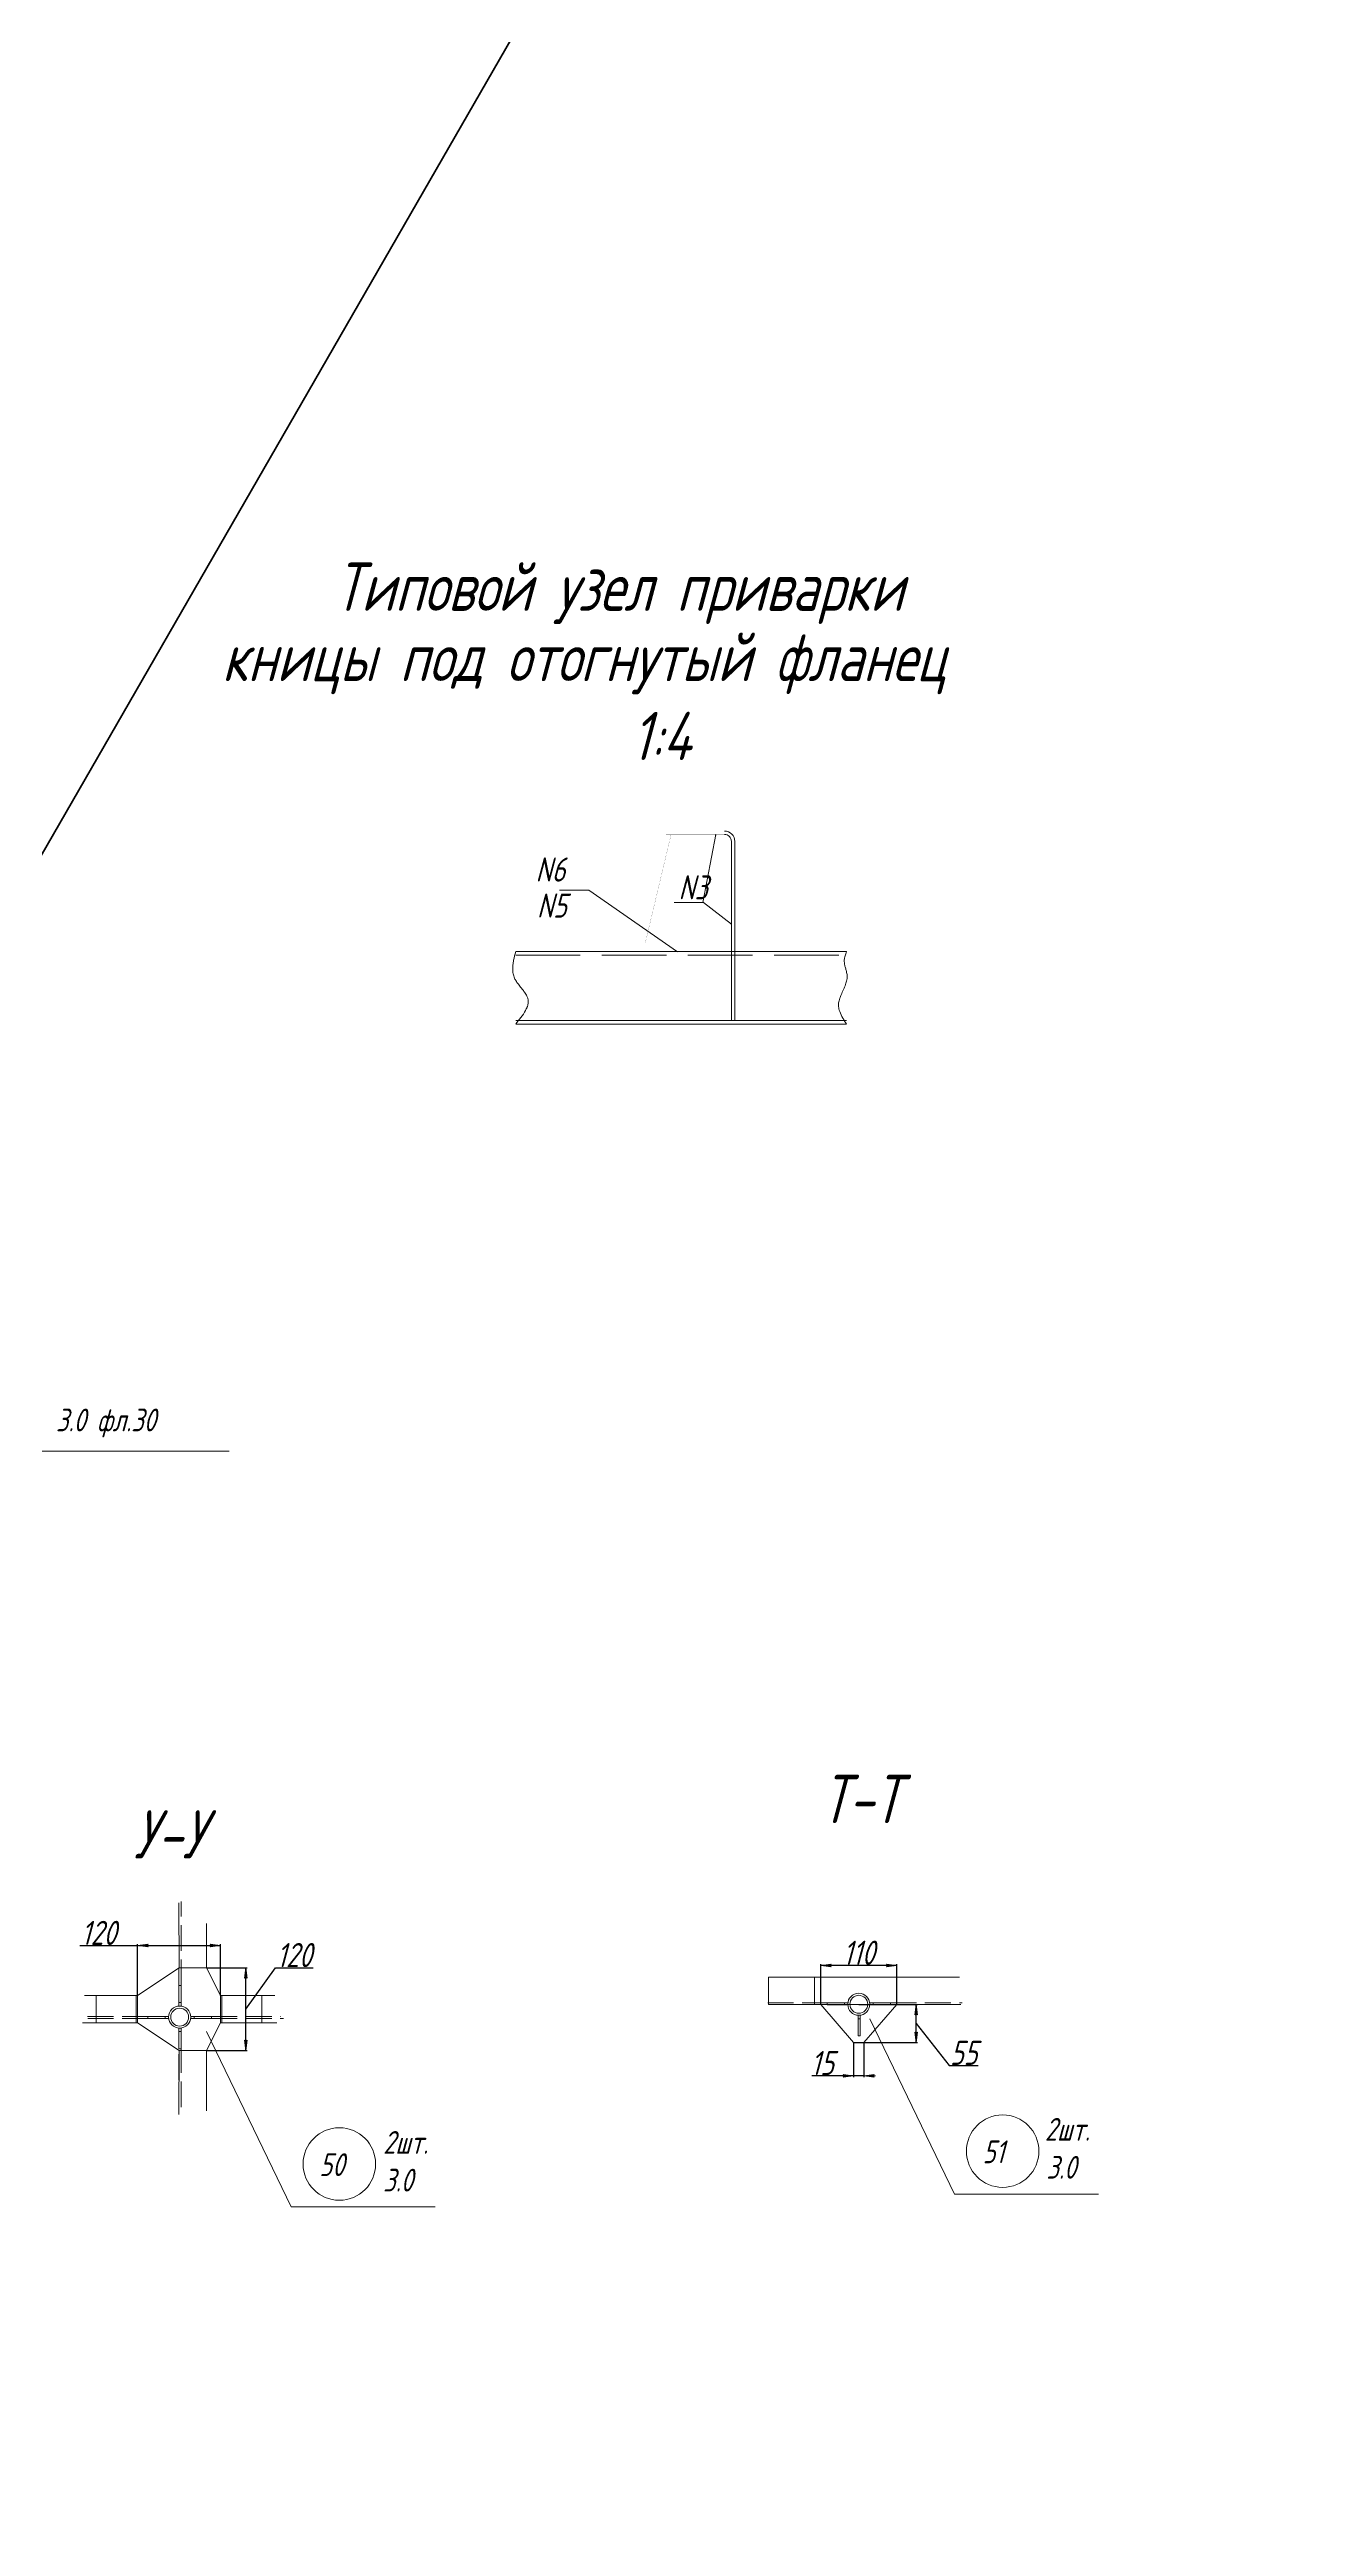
# Model space of a CAD drawing. Header units: millimetres. Extents: x 77380 to 135900, y -26587 to 17301.
# Drawn here: x 122766 to 124609, y -1866 to 1728 of the extents above; entities that cross this region are included whole.
import ezdxf

# ---------------------------------------------------------------- set-up
doc = ezdxf.new("R2010")
doc.units = ezdxf.units.MM
for name, pattern in [('K5LT32768', [0]), ('K5LT32770', [0]), ('K5LT32772', [0]), ('K5LT32778', [50, 37.5, -12.5]), ('K5LT32780', [0]), ('K5LT32784', [850.2, 600, -125, 0.2, -125]), ('K5LT32795', [125, 93.75, -31.25]), ('K5LT32835', [0]), ('K5LT_THIN', [0])]:
    doc.linetypes.add(name, pattern=pattern)
doc.layers.add('4001', color=7, linetype='Continuous')
doc.styles.add('KDIMTEXTSTYLE', font='GOST_AU.SHX', dxfattribs={"width": 0.96, "oblique": 15, "height": 5})
doc.styles.add('KTEXTSTYLE', font='GOST_AU.SHX', dxfattribs={"width": 0.96, "height": 5})
doc.dimstyles.new('KDIMSTYLE (1.00)', dxfattribs={"dimtxt": 5, "dimasz": 1, "dimexe": 2, "dimexo": 0, "dimgap": 1, "dimtad": 1, "dimtxsty": 'KDIMTEXTSTYLE', "dimsah": 1, "dimcen": 0, "dimdle": 1, "dimadec": 0, "dimazin": 0, "dimtfac": 0.667, "dimtmove": 0, "dimatfit": 3, "dimfxl": 1, "dimtvp": 1, "dimtolj": 1, "dimtzin": 0, "dimarcsym": 0})

# ---------------------------------------------------------------- blocks, each defined once
blk = doc.blocks.new('KDIMARROW_01')
blk.add_hatch(color=0).paths.add_polyline_path([(0, 0), (-15, 2), (-13.5, 0), (-15, -2)])
at = {"color": 0, "linetype": 'K5LT_THIN', "lineweight": 18}
for p, q in [((-13.5, 0), (-15, 2)), ((-15, 2), (0, 0)), ((0, 0), (-15, -2)), ((-15, -2), (-13.5, 0))]:
    blk.add_line(p, q, dxfattribs=at)
at = {"layer": '4001', "color": 0, "linetype": 'K5LT_THIN', "lineweight": 18}
blk.add_line((0, 0), (-1, 0), dxfattribs=at)
blk = doc.blocks.new('D39')
at = {"color": 0, "lineweight": -2}
for p, q in [((123940.3, -1108.5), (124025.6, -1108.5)), ((124023.6, -1162.5), (124023.6, -1109.5)), ((124023.6, -1136), (124071.4, -1197)), ((123932.8, -1163.5), (124025.6, -1163.5)), ((124071.4, -1197), (124113.5, -1197))]:
    blk.add_line(p, q, dxfattribs=at)
at = {"layer": 'Defpoints', "color": 0, "lineweight": 100}
for p in [(123940.3, -1108.5), (124023.6, -1108.5), (123932.8, -1163.5)]:
    blk.add_point(p, dxfattribs=at)
at = {"color": 0, "lineweight": -2}
for p, rotation in [((124023.6, -1108.5), 90), ((124023.6, -1163.5), 270)]:
    blk.add_blockref('KDIMARROW_01', p, dxfattribs=dict(at, rotation=rotation))
at = {"color": 7, "insert": (124092.5, -1178.5), "char_height": 5, "attachment_point": 5, "style": 'KDIMTEXTSTYLE'}
blk.add_mtext('\\A1;\\H35.0;\\W0.965;\\Q15;\\Q15;\\H35.0;\\W0.965;\\Q15;55\\H35.0;\\W0.965;\\Q15;\\Q15;', dxfattribs=at)
blk = doc.blocks.new('D40')
at = {"color": 0, "lineweight": -2}
for p, q in [((123885.3, -1108.5), (123885.3, -1049.7)), ((123994.3, -1051.7), (123886.3, -1051.7)), ((123995.3, -1108.5), (123995.3, -1049.7))]:
    blk.add_line(p, q, dxfattribs=at)
at = {"layer": 'Defpoints', "color": 0, "lineweight": 100}
for p in [(123885.3, -1051.7), (123885.3, -1108.5), (123995.3, -1108.5)]:
    blk.add_point(p, dxfattribs=at)
at = {"color": 0, "lineweight": -2, "rotation": 180}
blk.add_blockref('KDIMARROW_01', (123885.3, -1051.7), dxfattribs=at)
at = {"color": 0, "lineweight": -2}
blk.add_blockref('KDIMARROW_01', (123995.3, -1051.7), dxfattribs=at)
at = {"color": 7, "insert": (123940.3, -1033.2), "char_height": 5, "attachment_point": 5, "style": 'KDIMTEXTSTYLE'}
blk.add_mtext('\\A1;\\H35.0;\\W0.965;\\Q15;\\Q15;\\H35.0;\\W0.965;\\Q15;110\\H35.0;\\W0.965;\\Q15;\\Q15;', dxfattribs=at)
blk = doc.blocks.new('KDIMARROW_02')
blk.add_hatch(color=0).paths.add_polyline_path([(13.5, 0), (15, 2), (0, 0), (15, -2)])
at = {"color": 0, "linetype": 'K5LT_THIN', "lineweight": 18}
for p, q in [((15, 2), (0, 0)), ((0, 0), (15, -2)), ((0, 0), (17, 0)), ((13.5, 0), (15, 2)), ((15, -2), (13.5, 0))]:
    blk.add_line(p, q, dxfattribs=at)
at = {"layer": '4001', "color": 0, "linetype": 'K5LT_THIN', "lineweight": 18}
blk.add_line((0, 0), (-1, 0), dxfattribs=at)
blk = doc.blocks.new('D41')
at = {"color": 0, "lineweight": -2}
for p, q in [((123932.8, -1163.5), (123932.8, -1213.8)), ((123947.8, -1163.5), (123947.8, -1213.8)), ((123932.8, -1211.8), (123872.1, -1211.8)), ((123946.8, -1211.8), (123933.8, -1211.8))]:
    blk.add_line(p, q, dxfattribs=at)
at = {"layer": 'Defpoints', "color": 0, "lineweight": 100}
for p in [(123932.8, -1163.5), (123947.8, -1163.5), (123932.8, -1211.8)]:
    blk.add_point(p, dxfattribs=at)
at = {"color": 0, "lineweight": -2, "rotation": 180}
blk.add_blockref('KDIMARROW_02', (123932.8, -1211.8), dxfattribs=at)
at = {"color": 0, "lineweight": -2}
blk.add_blockref('KDIMARROW_02', (123947.8, -1211.8), dxfattribs=at)
at = {"color": 7, "insert": (123887.4, -1193.3), "char_height": 5, "attachment_point": 5, "style": 'KDIMTEXTSTYLE'}
blk.add_mtext('\\A1;\\H35.0;\\W0.965;\\Q15;\\Q15;\\H35.0;\\W0.965;\\Q15;15\\H35.0;\\W0.965;\\Q15;\\Q15;', dxfattribs=at)
blk = doc.blocks.new('D43')
at = {"color": 0, "lineweight": -2}
for p, q in [((122994.1, -1055.2), (123052.9, -1055.2)), ((123050.9, -1115.2), (123093.9, -1055.2)), ((123050.9, -1174.2), (123050.9, -1056.2)), ((123093.9, -1055.2), (123148.5, -1055.2)), ((122994.1, -1175.2), (123052.9, -1175.2))]:
    blk.add_line(p, q, dxfattribs=at)
at = {"layer": 'Defpoints', "color": 0, "lineweight": 100}
for p in [(122994.1, -1055.2), (123050.9, -1055.2), (122994.1, -1175.2)]:
    blk.add_point(p, dxfattribs=at)
at = {"color": 0, "lineweight": -2}
for p, rotation in [((123050.9, -1055.2), 90), ((123050.9, -1175.2), 270)]:
    blk.add_blockref('KDIMARROW_01', p, dxfattribs=dict(at, rotation=rotation))
at = {"color": 7, "insert": (123121.2, -1036.6), "char_height": 5, "attachment_point": 5, "style": 'KDIMTEXTSTYLE'}
blk.add_mtext('\\A1;\\H35.0;\\W0.965;\\Q15;\\Q15;\\H35.0;\\W0.965;\\Q15;120\\H35.0;\\W0.965;\\Q15;\\Q15;', dxfattribs=at)
blk = doc.blocks.new('U120')
at = {"color": 7, "linetype": 'K5LT_THIN', "lineweight": 18}
for p, q in [((123170.1, 15120.9), (123210.4, 15089.4)), ((123210.4, 15089.4), (123208.9, 15090.6))]:
    blk.add_line(p, q, dxfattribs=at)
at = {"color": 7, "linetype": 'K5LT32835', "lineweight": 18}
for p, q in [((123209.1, 15090.2), (123209.4, 15090.2)), ((123209.1, 15090.1), (123209.4, 15090.2)), ((123209.1, 15090.1), (123209.5, 15090.1)), ((123209.1, 15090.1), (123209.5, 15090.1)), ((123209.1, 15090), (123209.5, 15090.1)), ((123209.1, 15090.1), (123209.1, 15090.1)), ((123209.1, 15090.1), (123209.1, 15090.1)), ((123209.1, 15090), (123209.1, 15090.1)), ((123209.2, 15090.3), (123209.3, 15090.3)), ((123209.2, 15090.2), (123209.3, 15090.3)), ((123209.2, 15090), (123209.2, 15090.3)), ((123209.3, 15090), (123209.2, 15090.3)), ((123209.2, 15090.2), (123209.4, 15090.2)), ((123209.2, 15090), (123209.2, 15090.2)), ((123209.2, 15090), (123209.2, 15090.2)), ((123209.2, 15090), (123209.6, 15090.1)), ((123209.2, 15090), (123209.6, 15090)), ((123209.3, 15090.3), (123209.3, 15090.3)), ((123209.3, 15089.9), (123209.3, 15090.3)), ((123209.3, 15089.9), (123209.3, 15090.3)), ((123209.4, 15089.9), (123209.3, 15090.2)), ((123209.3, 15090), (123209.6, 15090)), ((123209.3, 15089.9), (123209.7, 15090)), ((123209.4, 15089.9), (123209.4, 15090.2)), ((123209.5, 15089.9), (123209.4, 15090.2)), ((123209.5, 15089.9), (123209.4, 15090.2)), ((123209.4, 15089.9), (123209.7, 15089.9)), ((123209.4, 15089.9), (123209.8, 15089.9)), ((123209.5, 15089.8), (123209.5, 15090.1)), ((123209.6, 15089.8), (123209.5, 15090.1)), ((123209.5, 15089.9), (123209.8, 15089.9)), ((123209.5, 15089.8), (123209.8, 15089.9)), ((123209.6, 15089.8), (123209.6, 15090.1)), ((123209.6, 15089.8), (123209.6, 15090)), ((123209.7, 15089.8), (123209.6, 15090)), ((123209.6, 15089.8), (123209.9, 15089.8)), ((123209.7, 15089.8), (123209.7, 15090)), ((123209.7, 15089.7), (123209.7, 15090)), ((123209.8, 15089.7), (123209.7, 15089.9)), ((123209.7, 15089.8), (123209.9, 15089.8)), ((123209.7, 15089.8), (123209.9, 15089.8)), ((123209.8, 15089.7), (123209.8, 15089.9)), ((123209.8, 15089.7), (123209.8, 15089.9)), ((123209.9, 15089.7), (123209.8, 15089.9)), ((123209.8, 15089.7), (123210, 15089.8)), ((123209.8, 15089.7), (123210, 15089.7)), ((123209.9, 15089.7), (123209.9, 15089.8)), ((123209.9, 15089.6), (123209.9, 15089.8)), ((123210, 15089.6), (123209.9, 15089.8)), ((123209.9, 15089.7), (123210, 15089.7)), ((123209.9, 15089.7), (123210.1, 15089.7)), ((123210, 15089.6), (123210, 15089.7)), ((123210, 15089.6), (123210, 15089.7)), ((123210, 15089.6), (123210.1, 15089.6)), ((123210, 15089.6), (123210.1, 15089.6)), ((123210.1, 15089.6), (123210.1, 15089.7)), ((123210.1, 15089.6), (123210.1, 15089.7)), ((123210.1, 15089.6), (123210.2, 15089.6)), ((123210.1, 15089.5), (123210.2, 15089.6)), ((123210.1, 15089.5), (123210.1, 15089.6)), ((123210.2, 15089.5), (123210.2, 15089.6)), ((123210.2, 15089.5), (123210.2, 15089.6)), ((123210.2, 15089.5), (123210.2, 15089.5)), ((123210.2, 15089.5), (123210.3, 15089.5)), ((123210.2, 15089.5), (123210.2, 15089.5)), ((123210.3, 15089.5), (123210.3, 15089.5)), ((123210.3, 15089.4), (123210.4, 15089.5)), ((123210.3, 15089.5), (123210.3, 15089.5)), ((123210.3, 15089.5), (123210.3, 15089.5)), ((123210.3, 15089.4), (123210.3, 15089.5)), ((123210.4, 15089.4), (123210.4, 15089.4)), ((123210.4, 15089.4), (123210.4, 15089.4)), ((123210.4, 15089.4), (123210.4, 15089.4)), ((123210.4, 15089.4), (123210.4, 15089.4))]:
    blk.add_line(p, q, dxfattribs=at)
at = {"color": 7, "linetype": 'K5LT32835', "const_width": 0.18}
blk.add_lwpolyline([(123209.3, 15090.3), (123210.4, 15089.4), (123209.1, 15090.1)], close=True, dxfattribs=at)
blk = doc.blocks.new('U121')
at = {"color": 7, "linetype": 'K5LT_THIN', "lineweight": 18}
for p, q in [((123169.1, 15120.9), (123187.8, 15219.5)), ((123187.8, 15219.5), (123187.4, 15217.5))]:
    blk.add_line(p, q, dxfattribs=at)
at = {"color": 7, "linetype": 'K5LT32835', "lineweight": 18}
for p, q in [((123187.8, 15218.4), (123187.5, 15218.2)), ((123187.8, 15218.4), (123187.5, 15218.2)), ((123187.8, 15218.4), (123187.5, 15218.3)), ((123187.8, 15218), (123187.5, 15218.3)), ((123187.8, 15218.3), (123187.5, 15218.1)), ((123187.8, 15218.3), (123187.5, 15218.1)), ((123187.6, 15218), (123187.5, 15218.2)), ((123187.7, 15218), (123187.5, 15218.2)), ((123187.7, 15218), (123187.5, 15218.2)), ((123187.8, 15218.2), (123187.5, 15218)), ((123187.8, 15218.2), (123187.5, 15218)), ((123187.5, 15218), (123187.5, 15218.1)), ((123187.6, 15218), (123187.5, 15218.1)), ((123187.5, 15218), (123187.5, 15218)), ((123187.8, 15218.9), (123187.6, 15218.8)), ((123187.8, 15218.6), (123187.6, 15218.8)), ((123187.8, 15218.6), (123187.6, 15218.8)), ((123187.8, 15218.8), (123187.6, 15218.7)), ((123187.8, 15218.8), (123187.6, 15218.7)), ((123187.8, 15218.8), (123187.6, 15218.7)), ((123187.8, 15218.4), (123187.6, 15218.7)), ((123187.8, 15218.5), (123187.6, 15218.7)), ((123187.8, 15218.7), (123187.6, 15218.5)), ((123187.8, 15218.7), (123187.6, 15218.6)), ((123187.8, 15218.7), (123187.6, 15218.6)), ((123187.8, 15218.3), (123187.6, 15218.6)), ((123187.8, 15218.3), (123187.6, 15218.6)), ((123187.8, 15218.4), (123187.6, 15218.6)), ((123187.8, 15218.6), (123187.6, 15218.4)), ((123187.8, 15218.6), (123187.6, 15218.5)), ((123187.8, 15218.2), (123187.6, 15218.5)), ((123187.8, 15218.2), (123187.6, 15218.5)), ((123187.8, 15218.5), (123187.6, 15218.3)), ((123187.8, 15218.5), (123187.6, 15218.4)), ((123187.8, 15218.5), (123187.6, 15218.4)), ((123187.8, 15218), (123187.6, 15218.4)), ((123187.8, 15218.1), (123187.6, 15218.4)), ((123187.8, 15218), (123187.6, 15218.3)), ((123187.8, 15218.2), (123187.6, 15218)), ((123187.8, 15218.1), (123187.6, 15218)), ((123187.8, 15219.2), (123187.7, 15219.3)), ((123187.8, 15219.2), (123187.7, 15219.3)), ((123187.8, 15219.3), (123187.7, 15219.3)), ((123187.8, 15219.3), (123187.7, 15219.2)), ((123187.8, 15219.3), (123187.7, 15219.3)), ((123187.8, 15219.3), (123187.7, 15219.3)), ((123187.8, 15219.1), (123187.7, 15219.2)), ((123187.8, 15219.1), (123187.7, 15219.2)), ((123187.8, 15219.2), (123187.7, 15219.1)), ((123187.8, 15219.2), (123187.7, 15219.1)), ((123187.8, 15219.2), (123187.7, 15219.2)), ((123187.8, 15219), (123187.7, 15219.1)), ((123187.8, 15219), (123187.7, 15219.1)), ((123187.8, 15219.1), (123187.7, 15219)), ((123187.8, 15219.1), (123187.7, 15219.1)), ((123187.8, 15218.8), (123187.7, 15219)), ((123187.8, 15218.9), (123187.7, 15219)), ((123187.8, 15219), (123187.7, 15218.9)), ((123187.8, 15219), (123187.7, 15218.9)), ((123187.8, 15219), (123187.7, 15219)), ((123187.8, 15218.7), (123187.7, 15218.9)), ((123187.8, 15218.7), (123187.7, 15218.9)), ((123187.8, 15218.8), (123187.7, 15218.9)), ((123187.8, 15218.9), (123187.7, 15218.8)), ((123187.8, 15218.1), (123187.7, 15218)), ((123187.8, 15218), (123187.7, 15218)), ((123187.8, 15218), (123187.7, 15218)), ((123187.8, 15219.5), (123187.8, 15219.5)), ((123187.8, 15219.5), (123187.8, 15219.5)), ((123187.8, 15219.4), (123187.8, 15219.4)), ((123187.8, 15219.4), (123187.8, 15219.4)), ((123187.8, 15219.4), (123187.8, 15219.4)), ((123187.8, 15219.4), (123187.8, 15219.4)), ((123187.8, 15218), (123187.8, 15218))]:
    blk.add_line(p, q, dxfattribs=at)
at = {"color": 7, "linetype": 'K5LT32835', "const_width": 0.18}
blk.add_lwpolyline([(123187.5, 15218), (123187.8, 15219.5), (123187.8, 15218)], close=True, dxfattribs=at)
blk = doc.blocks.new('U211')
at = {"color": 7, "linetype": 'K5LT32780', "const_width": 0.18}
for points in [[(118535.3, 12764.4), (126945.3, 12764.4), (126945.3, 18704.4), (118535.3, 18704.4)], [(118735.3, 12814.4), (126895.3, 12814.4), (126895.3, 18654.4), (118735.3, 18654.4)]]:
    blk.add_lwpolyline(points, close=True, dxfattribs=at)
blk = doc.blocks.new('*D580')
at = {"color": 0, "lineweight": -2}
for p, q in [((122810.3, -1022.9), (122894.1, -1022.9)), ((122894.1, -1095.2), (122894.1, -1020.9)), ((122895.1, -1022.9), (123013.1, -1022.9)), ((123014.1, -1095.2), (123014.1, -1020.9))]:
    blk.add_line(p, q, dxfattribs=at)
at = {"layer": 'Defpoints', "color": 0, "lineweight": 100}
for p in [(123014.1, -1022.9), (122894.1, -1095.2), (123014.1, -1095.2)]:
    blk.add_point(p, dxfattribs=at)
at = {"color": 0, "lineweight": -2, "rotation": 180}
blk.add_blockref('KDIMARROW_01', (122894.1, -1022.9), dxfattribs=at)
at = {"color": 0, "lineweight": -2}
blk.add_blockref('KDIMARROW_01', (123014.1, -1022.9), dxfattribs=at)
at = {"color": 7, "insert": (122837.6, -1004.4), "char_height": 5, "attachment_point": 5, "style": 'KDIMTEXTSTYLE'}
blk.add_mtext('\\A1;\\H35.0;\\W0.965;\\Q15;\\Q15;\\H35.0;\\W0.965;\\Q15;120\\H35.0;\\W0.965;\\Q15;\\Q15;', dxfattribs=at)

msp = doc.modelspace()

# ---------------------------------------------------------------- linework, layer by layer
at = {"color": 3, "linetype": 'K5LT32768', "lineweight": 18, "true_color": 0x00ff00}
for p, q in [((123755.485, 319.302), (123755.485, 579.485)), ((123760.486, 319.302), (123760.486, 579.485)), ((123922.517, 319.302), (123442.537, 319.302)), ((123922.517, 319.302), (123442.537, 319.302)), ((123922.517, 314.303), (123442.537, 314.303))]:
    msp.add_line(p, q, dxfattribs=at)
at = {"color": 7, "linetype": 'K5LT32780', "lineweight": 18}
for p, q in [((123506.093, 508.664), (123548.752, 508.664)), ((123672.469, 490.845), (123715.128, 490.845))]:
    msp.add_line(p, q, dxfattribs=at)
at = {"color": 7, "linetype": 'K5LT_THIN', "lineweight": 18}
for p, q in [((123548.752, 508.664), (123677.07, 419.302)), ((122649.997, -305.478), (123026.997, -305.478)), ((122954.075, -1055.152), (122954.045, -960.989)), ((122994.045, -1055.152), (122994.045, -990.725)), ((122894.075, -1095.152), (122954.075, -1055.152)), ((122954.045, -1080.652), (122954.045, -1055.172)), ((122954.075, -1055.152), (122994.075, -1055.152)), ((122994.075, -1055.152), (123014.075, -1095.152)), ((123809.347, -1068.509), (123809.347, -1108.509)), ((123809.347, -1068.509), (123876.279, -1068.509)), ((123876.279, -1068.509), (123876.279, -1108.509)), ((123876.279, -1068.509), (124086.538, -1068.509)), ((122834.045, -1095.152), (122817.187, -1095.152)), ((122834.045, -1135.152), (122834.045, -1095.152)), ((122891.694, -1095.152), (122834.045, -1095.152)), ((122891.694, -1135.152), (122891.694, -1095.152)), ((122894.015, -1095.152), (122891.694, -1095.152)), ((122894.015, -1135.152), (122894.015, -1095.152)), ((122894.075, -1135.152), (122894.075, -1095.152)), ((122957.045, -1080.652), (122954.045, -1080.652)), ((122954.045, -1080.652), (122954.045, -1105.652)), ((122957.045, -1105.652), (122954.045, -1105.652)), ((122954.045, -1105.652), (122954.045, -1110.652)), ((122957.045, -1110.652), (122954.045, -1110.652)), ((122954.045, -1110.683), (122954.045, -1110.652)), ((122954.045, -1113.691), (122954.045, -1113.691)), ((122957.045, -1080.652), (122957.045, -1105.652)), ((122957.045, -1105.652), (122957.045, -1110.652)), ((123014.075, -1095.152), (123014.075, -1135.152)), ((123016.396, -1095.152), (123014.075, -1095.152)), ((123016.396, -1135.152), (123016.396, -1095.152)), ((123074.045, -1095.152), (123016.396, -1095.152)), ((123092.903, -1095.152), (123074.045, -1095.152)), ((123074.045, -1135.152), (123074.045, -1095.152)), ((123809.347, -1108.509), (123876.279, -1108.509)), ((123876.279, -1108.509), (123894.347, -1108.509)), ((123885.347, -1108.509), (123932.847, -1163.509)), ((123995.347, -1108.509), (123885.347, -1108.509)), ((123894.472, -1106.009), (123894.472, -1109.009)), ((123894.472, -1106.009), (123919.472, -1106.009)), ((123894.472, -1109.009), (123919.472, -1109.009)), ((123919.472, -1106.009), (123919.472, -1109.009)), ((123919.472, -1106.009), (123924.472, -1106.009)), ((123919.472, -1109.009), (123924.472, -1109.009)), ((123924.472, -1106.009), (123924.472, -1109.009)), ((123924.472, -1107.509), (123924.48, -1107.509)), ((123927.357, -1108.509), (123953.337, -1108.509)), ((123947.847, -1163.509), (123995.347, -1108.509)), ((123956.339, -1108.509), (123956.347, -1108.509)), ((123961.347, -1106.009), (123956.347, -1106.009)), ((123956.347, -1109.009), (123956.347, -1106.009)), ((123961.347, -1109.009), (123956.347, -1109.009)), ((123961.347, -1109.009), (123961.347, -1106.009)), ((123986.347, -1106.009), (123961.347, -1106.009)), ((123986.347, -1109.009), (123961.347, -1109.009)), ((123986.347, -1109.009), (123986.347, -1106.009)), ((123986.347, -1108.509), (124088.306, -1108.509)), ((122834.045, -1135.152), (122813.89, -1135.152)), ((122891.694, -1135.152), (122834.045, -1135.152)), ((122894.015, -1135.152), (122891.694, -1135.152)), ((122894.075, -1126.152), (122894.015, -1126.152)), ((122894.075, -1128.152), (122894.015, -1128.152)), ((122954.075, -1175.152), (122894.075, -1135.152)), ((122909.045, -1125.652), (122909.045, -1128.652)), ((122909.045, -1125.652), (122934.045, -1125.652)), ((122909.045, -1128.652), (122934.045, -1128.652)), ((122934.045, -1125.652), (122934.045, -1128.652)), ((122934.045, -1125.652), (122939.045, -1125.652)), ((122934.045, -1128.652), (122939.045, -1128.652)), ((122939.045, -1125.652), (122939.045, -1128.652)), ((122954.045, -1147.652), (122954.045, -1142.652)), ((122954.045, -1142.652), (122957.045, -1142.652)), ((122954.045, -1147.652), (122957.045, -1147.652)), ((122954.045, -1172.652), (122954.045, -1147.652)), ((122955.045, -1142.652), (122955.045, -1142.621)), ((122957.045, -1147.652), (122957.045, -1142.652)), ((122957.045, -1172.652), (122957.045, -1147.652)), ((122971.045, -1128.652), (122971.045, -1125.652)), ((122976.045, -1125.652), (122971.045, -1125.652)), ((122976.045, -1128.652), (122971.045, -1128.652)), ((122976.045, -1128.652), (122976.045, -1125.652)), ((123001.045, -1125.652), (122976.045, -1125.652)), ((123001.045, -1128.652), (122976.045, -1128.652)), ((123116.771, -1401.979), (122994.045, -1147.652)), ((123014.075, -1135.152), (122994.075, -1175.152)), ((123001.045, -1128.652), (123001.045, -1125.652)), ((123016.396, -1135.152), (123014.075, -1135.152)), ((123074.045, -1135.152), (123016.396, -1135.152)), ((123096.2, -1135.152), (123074.045, -1135.152)), ((123939.347, -1124.009), (123942.347, -1124.009)), ((123939.347, -1129.009), (123939.347, -1124.009)), ((123939.347, -1154.009), (123939.347, -1129.009)), ((123939.347, -1129.009), (123942.347, -1129.009)), ((123942.347, -1129.009), (123942.347, -1124.009)), ((123942.347, -1154.009), (123942.347, -1129.009)), ((124079.073, -1383.336), (123956.347, -1129.009)), ((122954.045, -1172.652), (122957.045, -1172.652)), ((122954.075, -1175.152), (122954.045, -1265.77)), ((122994.075, -1175.152), (122954.075, -1175.152)), ((122994.045, -1262.579), (122994.045, -1175.152)), ((123947.847, -1163.509), (123932.847, -1163.509)), ((123939.347, -1154.009), (123942.347, -1154.009)), ((124079.073, -1383.336), (124288.043, -1383.336)), ((123116.771, -1401.979), (123325.741, -1401.979))]:
    msp.add_line(p, q, dxfattribs=at)
at = {"color": 1, "linetype": 'K5LT32772', "lineweight": 18, "true_color": 0xff0000}
msp.add_line((123442.537, 419.483), (123922.517, 419.483), dxfattribs=at)
at = {"color": 1, "linetype": 'K5LT32795', "lineweight": 18, "true_color": 0xff0000}
msp.add_line((123442.537, 414.484), (123922.517, 414.484), dxfattribs=at)
at = {"color": 1, "linetype": 'K5LT32784', "lineweight": 18, "true_color": 0xff0000}
msp.add_line((123442.537, 319.303), (123922.517, 319.303), dxfattribs=at)
at = {"color": 8, "linetype": 'K5LT32778', "lineweight": 18, "true_color": 0x808080}
for p, q in [((122957.045, -1080.652), (122957.045, -958.652)), ((123895.827, -1106.009), (123805.383, -1106.009)), ((123986.347, -1106.009), (124090.116, -1106.009)), ((122909.045, -1125.652), (122818.205, -1125.652)), ((122909.126, -1128.652), (122819.151, -1128.652)), ((123001.045, -1125.652), (123101.56, -1125.652)), ((123001.045, -1128.652), (123105.633, -1128.652)), ((122954.045, -1268.06), (122954.045, -1172.652)), ((122957.045, -1169.87), (122957.045, -1261.019))]:
    msp.add_line(p, q, dxfattribs=at)
at = {"color": 2, "lineweight": 100}
msp.add_lwpolyline([(122411.445, -36.02), (126209.614, 6562.066), (127060.551, 2843.458)], dxfattribs=at)
at = {"color": 2, "linetype": 'K5LT32770', "true_color": 0xffff00, "const_width": 0.18}
msp.add_lwpolyline([(123755.485, 431.801), (123755.485, 576.802), (123742.984, 589.302), (123667.984, 589.302), (123630.485, 431.801), (123630.485, 419.302), (123742.984, 419.302), (123755.485, 431.801)], dxfattribs=at)
at = {"color": 3, "linetype": 'K5LT32768', "true_color": 0x00ff00, "const_width": 0.18}
msp.add_lwpolyline([(123745.487, 594.485), (123660.667, 594.485), (123660.667, 589.484), (123745.487, 589.484)], dxfattribs=at)
at = {"color": 7, "linetype": 'K5LT_THIN', "lineweight": 18}
for centre, radius in [((122955.045, -1126.652), 16), ((122955.045, -1126.652), 13), ((123940.347, -1108.009), 16), ((123940.347, -1108.009), 13)]:
    msp.add_circle(centre, radius, dxfattribs=at)
at = {"color": 1, "linetype": 'K5LT32772', "lineweight": 18, "true_color": 0xff0000}
for centre in [(123186.741, -1339.777), (124149.043, -1321.134)]:
    msp.add_circle(centre, 52.603, dxfattribs=at)
at = {"color": 3, "linetype": 'K5LT32768', "lineweight": 18, "true_color": 0x00ff00}
for centre, radius, start, end in [((123745.487, 579.485), 14.999, 359.998352, 90.001648), ((123745.487, 579.487), 9.997, 359.993195, 90.006798)]:
    msp.add_arc(centre, radius, start, end, dxfattribs=at)
at = {"color": 7, "linetype": 'K5LT32780', "lineweight": 18}
for points, knots in [([(123442.537, 314.303), (123447.491, 320.667), (123454.107, 328.114), (123458.839, 337.93), (123460.016, 341.371), (123460.61, 344.168), (123460.818, 346.604), (123460.728, 348.805), (123460.375, 350.876), (123459.748, 352.942), (123458.786, 355.188), (123457.33, 357.826), (123455.052, 361.211), (123451.672, 365.537), (123447.526, 370.573), (123443.684, 375.746), (123441.077, 380.325), (123439.633, 384.122), (123438.782, 387.532), (123438.277, 391.215), (123438.145, 395.522), (123438.516, 400.851), (123439.846, 408.989), (123441.476, 415.326), (123442.537, 419.483)], [0, 0, 0, 0, 5.00983829, 5.97570177, 6.67157739, 7.23701156, 7.7257229, 8.16834692, 8.5851253, 9.01172254, 9.48999218, 10.08192501, 10.85826692, 11.99129224, 13.44947113, 14.86167213, 15.94029587, 16.6694423, 17.34859362, 18.09272654, 18.94618765, 19.98872331, 21.36604442, 24, 24, 24, 24]), ([(123922.517, 314.303), (123918.971, 320.099), (123914.195, 327.167), (123911.516, 336.177), (123910.966, 339.536), (123910.849, 342.424), (123911.08, 345.229), (123911.679, 348.374), (123912.849, 352.32), (123915.005, 357.757), (123918.07, 364.326), (123921.138, 371.419), (123922.888, 377.374), (123923.432, 381.758), (123923.419, 384.806), (123923.039, 387.806), (123922.215, 391.525), (123920.936, 395.956), (123919.721, 400.652), (123919.192, 404.601), (123919.29, 407.68), (123919.687, 410.374), (123920.664, 414.342), (123921.774, 417.412), (123922.517, 419.483)], [0, 0, 0, 0, 4.47323791, 5.38365375, 6.08200266, 6.67611895, 7.25409129, 7.90456367, 8.74985861, 9.9202905, 11.69534437, 13.4535167, 14.92788463, 15.70384537, 16.31085025, 16.90100452, 17.66206269, 18.7803382, 19.8923835, 20.80701472, 21.35240035, 21.88599826, 22.5710871, 24, 24, 24, 24])]:
    msp.add_open_spline(points, degree=3, knots=knots, dxfattribs=at)

# ---------------------------------------------------------------- block references
for name in ['U211', 'U121', 'U120']:
    msp.add_blockref(name, (545.046, -14630.011))

# ---------------------------------------------------------------- texts
at = {"color": 7, "char_height": 2.5, "attachment_point": 1, "style": 'KTEXTSTYLE'}
for s, insert in [('\\H3.5;\\W0.965;\\Q15;\\Q15;\\H70.00;Типовой узел приварки', (123179.719, 983.917)), ('\\H3.5;\\W0.965;\\Q15;\\Q15;\\H70.00;кницы под отогнутый фланец', (123016.324, 881.958)), ('\\H3.5;\\W0.965;\\Q15;\\Q15;\\H70.00;1:4', (123610.657, 767.363)), ('\\H3.5;\\W0.965;\\Q15;\\Q15;\\H35.00;N6', (123471.343, 556.09)), ('\\H3.5;\\W0.965;\\Q15;\\Q15;\\H35.00;N5', (123473.343, 503.738)), ('\\H3.5;\\W0.965;\\Q15;\\Q15;\\H35.00;N3', (123678.719, 530.271)), ('\\H3.5;\\W0.965;\\Q15;\\Q15;\\H33.00;{\\c255;3.0 фл.30}', (122775.451, -243.669)), ('\\H3.5;\\W0.965;\\Q15;\\Q15;\\H70.00;Т-Т', (123885.722, -775.053)), ('\\H3.5;\\W0.965;\\Q15;\\Q15;\\H70.00;У-У', (122888.252, -826.524)), ('\\H3.5;\\W0.965;\\Q15;\\Q15;\\H33.00;2шт.', (123250.244, -1291.978)), ('\\H3.5;\\W0.965;\\Q15;\\Q15;\\H33.00;2шт.', (124210.244, -1272.978)), ('\\H3.5;\\W0.965;\\Q15;\\Q15;\\H33.00;{\\c255;50}', (123157.574, -1324.277)), ('\\H3.5;\\W0.965;\\Q15;\\Q15;\\H33.00;{\\c255;51}', (124119.876, -1305.634)), ('\\H3.5;\\W0.965;\\Q15;\\Q15;\\H33.00;{\\c255;3.0}', (124212.448, -1328.056)), ('\\H3.5;\\W0.965;\\Q15;\\Q15;\\H33.00;{\\c255;3.0}', (123250.146, -1346.699))]:
    msp.add_mtext(s, dxfattribs=dict(at, insert=insert))

# ---------------------------------------------------------------- dimensions: what is measured, and where the dimension line sits
at = {"color": 7}
for base, p1, p2, override, picture, middle in [((123014.075, -1022.939), (122894.075, -1095.152), (123014.075, -1095.152), {"dimtoh": 1, "dimlfac": 1, "dimpost": '\\H35.0;\\W0.965;\\Q15;\\Q15;\\H35.0;\\W0.965;\\Q15;<>\\H35.0;\\W0.965;\\Q15;\\Q15;', "dimtxsty": 'KDIMTEXTSTYLE', "dimblk1": 'KDIMARROW_01', "dimblk2": 'KDIMARROW_01', "dimclrt": 7, "dimtmove": 1, "dimtolj": 1}, '*D580', (122837.577, -1021.429)), ((123885.347, -1051.71), (123995.347, -1108.509), (123885.347, -1108.509), {"dimexo": 0, "dimpost": '\\H35.0;\\W0.965;\\Q15;\\Q15;\\H35.0;\\W0.965;\\Q15;<>\\H35.0;\\W0.965;\\Q15;\\Q15;', "dimblk1": 'KDIMARROW_01', "dimblk2": 'KDIMARROW_01', "dimse1": 0, "dimse2": 0, "dimclrt": 7, "dimtolj": 1}, 'D40', (123940.347, -1051.71)), ((123932.847, -1211.839), (123947.847, -1163.509), (123932.847, -1163.509), {"dimexo": 0, "dimpost": '\\H35.0;\\W0.965;\\Q15;\\Q15;\\H35.0;\\W0.965;\\Q15;<>\\H35.0;\\W0.965;\\Q15;\\Q15;', "dimblk1": 'KDIMARROW_02', "dimblk2": 'KDIMARROW_02', "dimse1": 0, "dimse2": 0, "dimclrt": 7, "dimtolj": 1}, 'D41', (123887.4, -1211.839))]:
    dim = msp.add_linear_dim(base=base, p1=p1, p2=p2, dimstyle='KDIMSTYLE (1.00)', override=override, dxfattribs=at)
    dim.commit()
    dim.dimension.update_dxf_attribs({"geometry": picture, "text_midpoint": middle, "dimtype": 160})
for base, p1, p2, picture, middle in [((123050.875, -1055.152), (122994.075, -1175.152), (122994.075, -1055.152), 'D43', (123094.903, -1055.152)), ((124023.611, -1108.509), (123932.847, -1163.509), (123940.347, -1108.509), 'D39', (124072.449, -1197.022))]:
    dim = msp.add_linear_dim(base=base, p1=p1, p2=p2, angle=90, dimstyle='KDIMSTYLE (1.00)', override={"dimexo": 0, "dimtoh": 1, "dimpost": '\\H35.0;\\W0.965;\\Q15;\\Q15;\\H35.0;\\W0.965;\\Q15;<>\\H35.0;\\W0.965;\\Q15;\\Q15;', "dimblk1": 'KDIMARROW_01', "dimblk2": 'KDIMARROW_01', "dimse1": 0, "dimse2": 0, "dimclrt": 7, "dimtmove": 1, "dimtolj": 1}, dxfattribs=at)
    dim.commit()
    dim.dimension.update_dxf_attribs({"geometry": picture, "text_midpoint": middle, "dimtype": 160})

doc.saveas('drawing.dxf')
